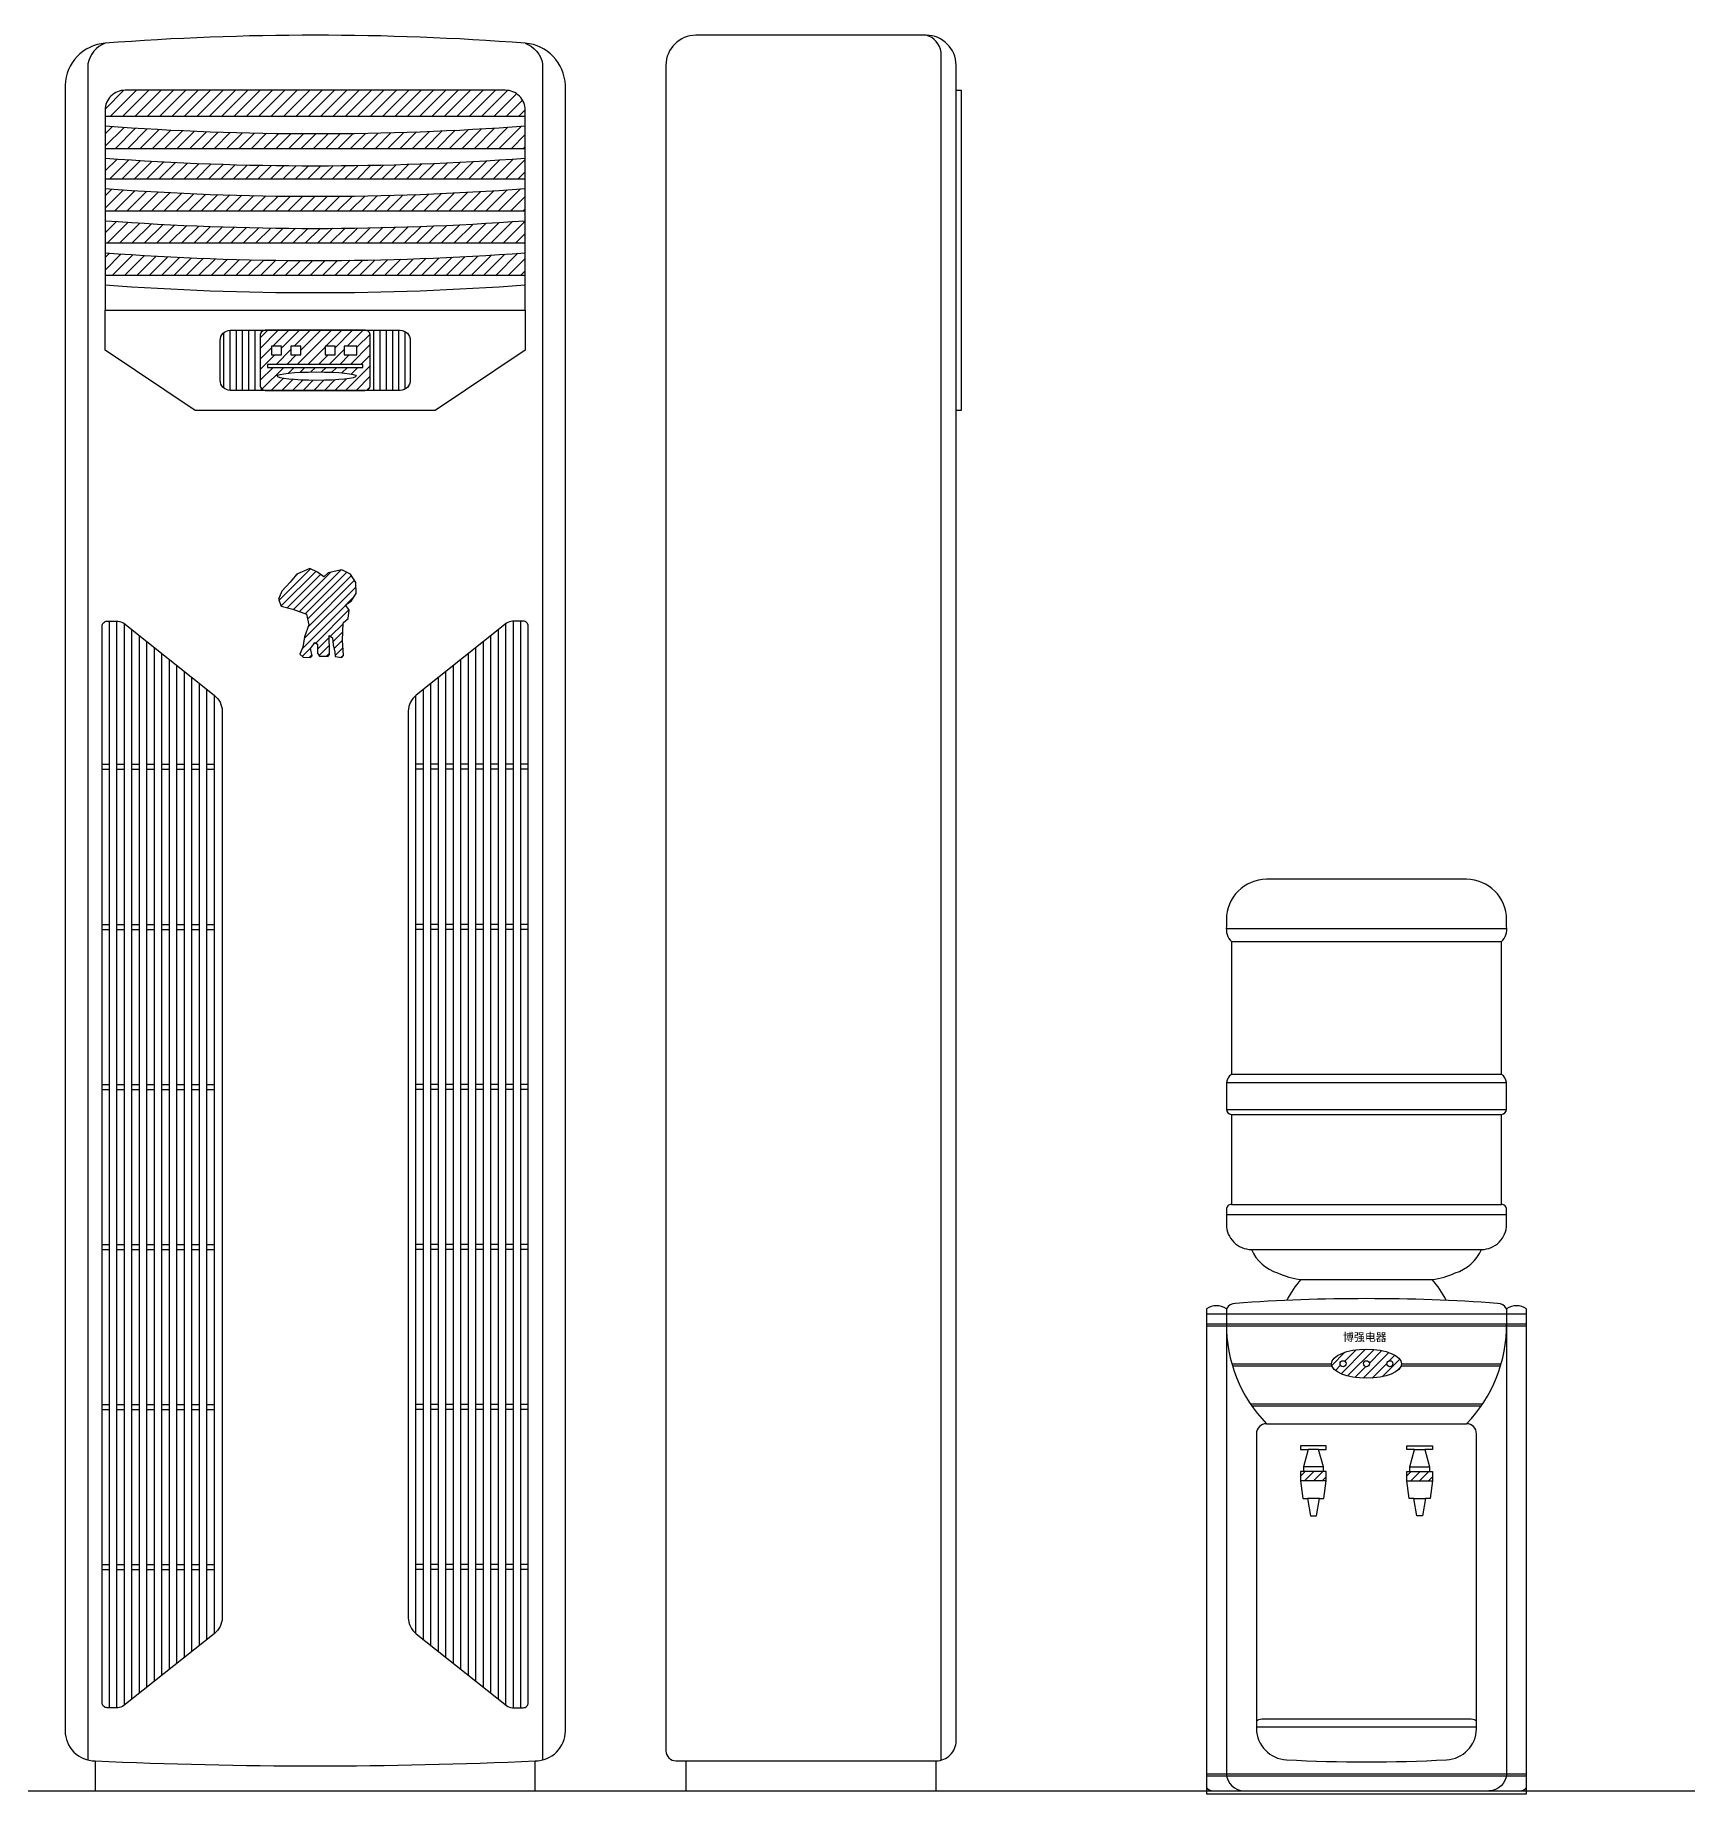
# Model space of a CAD drawing. Header units: inches. Extents: x 11.8 to 54.3, y 10.8 to 35.6.
# Drawn here: x 44.484 to 46.136, y 16.495 to 18.253 of the extents above; entities that cross this region are included whole.
import ezdxf

# ---------------------------------------------------------------- set-up
doc = ezdxf.new("R2010")
doc.units = ezdxf.units.IN
doc.header["$MEASUREMENT"] = 0
for name, color, linetype in [('02', 2, 'Continuous'), ('1', 1, 'Continuous'), ('8', 8, 'Continuous')]:
    doc.layers.add(name, color=color, linetype=linetype)
doc.styles.add('STYLE5', font='dutchi.ttf')
pattern_1 = [(45, (-3.107443, 20.2911606), (-0.0044194174, 0.0044194174), [])]

msp = doc.modelspace()

# ---------------------------------------------------------------- hatches: boundary and pattern name
at = {"layer": '8'}
h = msp.add_hatch(dxfattribs=at)
h.set_pattern_fill('ANSI31,_O', color=256, scale=0.07)
h.set_pattern_definition([(45, (-3.754988, 21.978721), (-0.0061871843, 0.0061871843), [])])
h.paths.add_polyline_path([(44.9742, 18.1723), (44.9742, 18.1783, 0.414214), (44.9542, 18.1983), (44.5742, 18.1983, 0.414214), (44.5542, 18.1783), (44.5542, 18.1723)])
h.paths.add_polyline_path([(44.9742, 18.1402), (44.9742, 18.1625, -0.036568), (44.5542, 18.1625), (44.5542, 18.1402)])
h.paths.add_polyline_path([(44.5542, 18.1304), (44.5542, 18.1098), (44.9742, 18.1098), (44.9742, 18.1304, -0.036568)])
h.paths.add_polyline_path([(44.5542, 18.1), (44.5542, 18.0777), (44.9742, 18.0777), (44.9742, 18.1, -0.036568)])
h.paths.add_polyline_path([(44.5542, 18.0679), (44.5542, 18.0456), (44.9742, 18.0456), (44.9742, 18.0679, -0.036568)])
h.paths.add_polyline_path([(44.9742, 18.0134), (44.9742, 18.0358, -0.036568), (44.5542, 18.0358), (44.5542, 18.0134)])
h = msp.add_hatch(dxfattribs=at)
h.set_pattern_fill('ANSI31', color=256, scale=0.05, angle=45, style=0)
h.set_pattern_definition([(90, (0.610409, 21.976811), (-0.00625, 1e-18), [])])
h.paths.add_polyline_path([(44.8192, 17.9033, -0.414214), (44.8142, 17.8983), (44.8492, 17.8983, 0.414214), (44.8592, 17.9083), (44.8592, 17.9483, 0.414214), (44.8492, 17.9583), (44.8142, 17.9583, -0.414214), (44.8192, 17.9533)])
h.paths.add_polyline_path([(44.7092, 17.9533, -0.414214), (44.7142, 17.9583), (44.6792, 17.9583, 0.414214), (44.6692, 17.9483), (44.6692, 17.9083, 0.414214), (44.6792, 17.8983), (44.7142, 17.8983, -0.414214), (44.7092, 17.9033)])
h = msp.add_hatch(dxfattribs=at)
h.set_pattern_fill('ANSI31', color=256, scale=0.06, style=0)
h.set_pattern_definition([(45, (-3.754988, 21.978721), (-0.0053033009, 0.0053033009), [])])
h.paths.add_polyline_path([(44.8192, 17.9533, 0.414214), (44.8142, 17.9583), (44.7142, 17.9583, 0.414214), (44.7092, 17.9533), (44.7092, 17.9033, 0.414214), (44.7142, 17.8983), (44.8142, 17.8983, 0.414214), (44.8192, 17.9033)])
h.paths.add_polyline_path([(44.774, 17.9423), (44.784, 17.9423), (44.784, 17.9338), (44.774, 17.9338)], flags=16)
h.paths.add_polyline_path([(44.7498, 17.9423), (44.7498, 17.9338), (44.7398, 17.9338), (44.7398, 17.9423)], flags=16)
h.paths.add_polyline_path([(44.8119, 17.9243), (44.8119, 17.9213), (44.7165, 17.9213), (44.7165, 17.9243)], flags=16)
h.paths.add_polyline_path([(44.793, 17.9423), (44.8058, 17.9423), (44.8058, 17.9338), (44.793, 17.9338)], flags=16)
edge = h.paths.add_edge_path(flags=16)
edge.add_ellipse((44.7656, 17.9125), major_axis=(-0.0395, 0), ratio=0.106278, start_angle=0, end_angle=360)
h.paths.add_polyline_path([(44.7305, 17.9423), (44.7305, 17.9338), (44.7205, 17.9338), (44.7205, 17.9423)], flags=16)
h = msp.add_hatch(dxfattribs=at)
h.set_pattern_fill('ANSI31', color=256, scale=0.045, style=0)
h.set_pattern_definition([(45, (-3.754988, 21.978721), (-0.00397747564, 0.00397747564), [])])
h.paths.add_polyline_path([(44.7944, 17.684), (44.8001, 17.6876), (44.8052, 17.6952), (44.8049, 17.7063), (44.7995, 17.7147), (44.7908, 17.7189), (44.777, 17.7159), (44.7727, 17.712), (44.7664, 17.7165), (44.7589, 17.7201), (44.7457, 17.7144), (44.739, 17.7066), (44.7309, 17.6976), (44.7276, 17.6897), (44.7303, 17.6825), (44.7417, 17.6795), (44.7556, 17.6744), (44.7577, 17.6639), (44.7535, 17.6519), (44.7517, 17.6416), (44.7487, 17.6347), (44.7523, 17.6317), (44.7595, 17.6314), (44.761, 17.6329), (44.7595, 17.6404), (44.7625, 17.6443), (44.7637, 17.6464), (44.7664, 17.6446), (44.7664, 17.6356), (44.7685, 17.6326), (44.7773, 17.6326), (44.7785, 17.6341), (44.7785, 17.6401), (44.7782, 17.6498), (44.7782, 17.6534), (44.7815, 17.6508), (44.7821, 17.644), (44.7839, 17.6365), (44.7842, 17.6323), (44.7908, 17.6314), (44.7923, 17.6335), (44.7914, 17.6483), (44.792, 17.666), (44.7971, 17.6702), (44.798, 17.6786)])
h = msp.add_hatch(dxfattribs=at)
h.set_pattern_fill('ANSI31', color=256, scale=0.05, style=0)
h.set_pattern_definition(pattern_1)
edge = h.paths.add_edge_path()
edge.add_ellipse((45.815, 16.9253), major_axis=(-0.035, 0), ratio=0.41585, start_angle=0, end_angle=360)
h.paths.add_polyline_path([(45.8355, 16.9253, -1), (45.8414, 16.9253, -1)], flags=16)
h.paths.add_polyline_path([(45.8121, 16.9253, -1), (45.818, 16.9253, -1)], flags=16)
h.paths.add_polyline_path([(45.7887, 16.9253, -1), (45.7946, 16.9253, -1)], flags=16)
h = msp.add_hatch(dxfattribs=at)
h.set_pattern_fill('ANSI31', color=256, scale=0.05, style=0)
h.set_pattern_definition(pattern_1)
h.paths.add_polyline_path([(45.752, 16.8175), (45.7491, 16.8175), (45.7491, 16.8082), (45.7748, 16.8082), (45.7748, 16.8175), (45.7719, 16.8175)])
h = msp.add_hatch(dxfattribs=at)
h.set_pattern_fill('ANSI31', color=256, scale=0.05, style=0)
h.set_pattern_definition(pattern_1)
h.paths.add_polyline_path([(45.881, 16.8082), (45.881, 16.8175), (45.878, 16.8175), (45.8582, 16.8175), (45.8553, 16.8175), (45.8553, 16.8082)])

# ---------------------------------------------------------------- linework, layer by layer
at = {"layer": '02'}
for p, q in [((45.3748, 18.2533), (45.1448, 18.2533)), ((45.1148, 18.2233), (45.1148, 16.5383)), ((45.4048, 18.1983), (45.4048, 18.2233)), ((44.5542, 18.1723), (44.9742, 18.1723)), ((44.5542, 18.1402), (44.9742, 18.1402)), ((44.5542, 18.1098), (44.9742, 18.1098)), ((44.5542, 18.0777), (44.9742, 18.0777)), ((44.5542, 18.0456), (44.9742, 18.0456)), ((44.5542, 18.0134), (44.9742, 18.0134)), ((44.5585, 16.5814), (44.5585, 17.6675)), ((44.566, 16.5814), (44.566, 17.6675)), ((44.5735, 16.584), (44.5735, 17.6649)), ((44.581, 16.59), (44.581, 17.6589)), ((44.5885, 16.5959), (44.5885, 17.653)), ((44.9398, 16.5959), (44.9398, 17.653)), ((44.9473, 16.59), (44.9473, 17.6589)), ((44.9548, 16.584), (44.9548, 17.6649)), ((44.9623, 16.5814), (44.9623, 17.6675)), ((44.9698, 16.5814), (44.9698, 17.6675)), ((44.596, 16.6019), (44.596, 17.647)), ((44.6035, 16.6079), (44.6035, 17.641)), ((44.611, 16.6139), (44.611, 17.635)), ((44.9173, 16.6139), (44.9173, 17.635)), ((44.9248, 16.6079), (44.9248, 17.641)), ((44.9323, 16.6019), (44.9323, 17.647)), ((44.6185, 16.6198), (44.6185, 17.6291)), ((44.626, 16.6258), (44.626, 17.6231)), ((44.6335, 16.6318), (44.6335, 17.6171)), ((44.8948, 16.6318), (44.8948, 17.6171)), ((44.9023, 16.6258), (44.9023, 17.6231)), ((44.9098, 16.6198), (44.9098, 17.6291)), ((44.641, 16.6378), (44.641, 17.6111)), ((44.6485, 16.6437), (44.6485, 17.6052)), ((44.656, 16.6497), (44.656, 17.5992)), ((44.8723, 16.6497), (44.8723, 17.5992)), ((44.8798, 16.6437), (44.8798, 17.6052)), ((44.8873, 16.6378), (44.8873, 17.6111)), ((44.6635, 16.6557), (44.6635, 17.5932)), ((44.8648, 16.6557), (44.8648, 17.5932)), ((44.551, 17.5245), (44.5585, 17.5245)), ((44.551, 17.5195), (44.5585, 17.5195)), ((44.566, 17.5245), (44.5735, 17.5245)), ((44.566, 17.5195), (44.5735, 17.5195)), ((44.581, 17.5245), (44.5885, 17.5245)), ((44.581, 17.5195), (44.5885, 17.5195)), ((44.596, 17.5245), (44.6035, 17.5245)), ((44.596, 17.5195), (44.6035, 17.5195)), ((44.611, 17.5245), (44.6185, 17.5245)), ((44.611, 17.5195), (44.6185, 17.5195)), ((44.626, 17.5245), (44.6335, 17.5245)), ((44.626, 17.5195), (44.6335, 17.5195)), ((44.641, 17.5245), (44.6485, 17.5245)), ((44.641, 17.5195), (44.6485, 17.5195)), ((44.656, 17.5245), (44.6635, 17.5245)), ((44.656, 17.5195), (44.6635, 17.5195)), ((44.8723, 17.5245), (44.8648, 17.5245)), ((44.8723, 17.5195), (44.8648, 17.5195)), ((44.8873, 17.5245), (44.8798, 17.5245)), ((44.8873, 17.5195), (44.8798, 17.5195)), ((44.9023, 17.5245), (44.8948, 17.5245)), ((44.9023, 17.5195), (44.8948, 17.5195)), ((44.9173, 17.5245), (44.9098, 17.5245)), ((44.9173, 17.5195), (44.9098, 17.5195)), ((44.9323, 17.5245), (44.9248, 17.5245)), ((44.9323, 17.5195), (44.9248, 17.5195)), ((44.9473, 17.5245), (44.9398, 17.5245)), ((44.9473, 17.5195), (44.9398, 17.5195)), ((44.9623, 17.5245), (44.9548, 17.5245)), ((44.9623, 17.5195), (44.9548, 17.5195)), ((44.9773, 17.5245), (44.9698, 17.5245)), ((44.9773, 17.5195), (44.9698, 17.5195)), ((44.551, 17.3645), (44.5585, 17.3645)), ((44.551, 17.3595), (44.5585, 17.3595)), ((44.566, 17.3645), (44.5735, 17.3645)), ((44.566, 17.3595), (44.5735, 17.3595)), ((44.581, 17.3645), (44.5885, 17.3645)), ((44.581, 17.3595), (44.5885, 17.3595)), ((44.596, 17.3645), (44.6035, 17.3645)), ((44.596, 17.3595), (44.6035, 17.3595)), ((44.611, 17.3645), (44.6185, 17.3645)), ((44.611, 17.3595), (44.6185, 17.3595)), ((44.626, 17.3645), (44.6335, 17.3645)), ((44.626, 17.3595), (44.6335, 17.3595)), ((44.641, 17.3645), (44.6485, 17.3645)), ((44.641, 17.3595), (44.6485, 17.3595)), ((44.656, 17.3645), (44.6635, 17.3645)), ((44.656, 17.3595), (44.6635, 17.3595)), ((44.8723, 17.3645), (44.8648, 17.3645)), ((44.8723, 17.3595), (44.8648, 17.3595)), ((44.8873, 17.3645), (44.8798, 17.3645)), ((44.8873, 17.3595), (44.8798, 17.3595)), ((44.9023, 17.3645), (44.8948, 17.3645)), ((44.9023, 17.3595), (44.8948, 17.3595)), ((44.9173, 17.3645), (44.9098, 17.3645)), ((44.9173, 17.3595), (44.9098, 17.3595)), ((44.9323, 17.3645), (44.9248, 17.3645)), ((44.9323, 17.3595), (44.9248, 17.3595)), ((44.9473, 17.3645), (44.9398, 17.3645)), ((44.9473, 17.3595), (44.9398, 17.3595)), ((44.9623, 17.3645), (44.9548, 17.3645)), ((44.9623, 17.3595), (44.9548, 17.3595)), ((44.9773, 17.3645), (44.9698, 17.3645)), ((44.9773, 17.3595), (44.9698, 17.3595)), ((45.6749, 17.3604), (45.9553, 17.3604)), ((45.68, 17.3472), (45.95, 17.3472)), ((45.95, 17.2145), (45.68, 17.2145)), ((44.551, 17.2045), (44.5585, 17.2045)), ((44.551, 17.1995), (44.5585, 17.1995)), ((44.566, 17.2045), (44.5735, 17.2045)), ((44.566, 17.1995), (44.5735, 17.1995)), ((44.581, 17.2045), (44.5885, 17.2045)), ((44.581, 17.1995), (44.5885, 17.1995)), ((44.596, 17.2045), (44.6035, 17.2045)), ((44.596, 17.1995), (44.6035, 17.1995)), ((44.611, 17.2045), (44.6185, 17.2045)), ((44.611, 17.1995), (44.6185, 17.1995)), ((44.626, 17.2045), (44.6335, 17.2045)), ((44.626, 17.1995), (44.6335, 17.1995)), ((44.641, 17.2045), (44.6485, 17.2045)), ((44.641, 17.1995), (44.6485, 17.1995)), ((44.656, 17.2045), (44.6635, 17.2045)), ((44.656, 17.1995), (44.6635, 17.1995)), ((44.8723, 17.2045), (44.8648, 17.2045)), ((44.8723, 17.1995), (44.8648, 17.1995)), ((44.8873, 17.2045), (44.8798, 17.2045)), ((44.8873, 17.1995), (44.8798, 17.1995)), ((44.9023, 17.2045), (44.8948, 17.2045)), ((44.9023, 17.1995), (44.8948, 17.1995)), ((44.9173, 17.2045), (44.9098, 17.2045)), ((44.9173, 17.1995), (44.9098, 17.1995)), ((44.9323, 17.2045), (44.9248, 17.2045)), ((44.9323, 17.1995), (44.9248, 17.1995)), ((44.9473, 17.2045), (44.9398, 17.2045)), ((44.9473, 17.1995), (44.9398, 17.1995)), ((44.9623, 17.2045), (44.9548, 17.2045)), ((44.9623, 17.1995), (44.9548, 17.1995)), ((44.9773, 17.2045), (44.9698, 17.2045)), ((44.9773, 17.1995), (44.9698, 17.1995)), ((45.675, 17.2065), (45.955, 17.2065)), ((45.675, 17.1795), (45.955, 17.1795)), ((45.68, 17.1745), (45.95, 17.1745)), ((45.675, 17.0745), (45.955, 17.0745)), ((45.68, 17.0845), (45.95, 17.0845)), ((44.551, 17.0445), (44.5585, 17.0445)), ((44.551, 17.0395), (44.5585, 17.0395)), ((44.566, 17.0445), (44.5735, 17.0445)), ((44.566, 17.0395), (44.5735, 17.0395)), ((44.581, 17.0445), (44.5885, 17.0445)), ((44.581, 17.0395), (44.5885, 17.0395)), ((44.596, 17.0445), (44.6035, 17.0445)), ((44.596, 17.0395), (44.6035, 17.0395)), ((44.611, 17.0445), (44.6185, 17.0445)), ((44.611, 17.0395), (44.6185, 17.0395)), ((44.626, 17.0445), (44.6335, 17.0445)), ((44.626, 17.0395), (44.6335, 17.0395)), ((44.641, 17.0445), (44.6485, 17.0445)), ((44.641, 17.0395), (44.6485, 17.0395)), ((44.656, 17.0445), (44.6635, 17.0445)), ((44.656, 17.0395), (44.6635, 17.0395)), ((44.8723, 17.0445), (44.8648, 17.0445)), ((44.8723, 17.0395), (44.8648, 17.0395)), ((44.8873, 17.0445), (44.8798, 17.0445)), ((44.8873, 17.0395), (44.8798, 17.0395)), ((44.9023, 17.0445), (44.8948, 17.0445)), ((44.9023, 17.0395), (44.8948, 17.0395)), ((44.9173, 17.0445), (44.9098, 17.0445)), ((44.9173, 17.0395), (44.9098, 17.0395)), ((44.9323, 17.0445), (44.9248, 17.0445)), ((44.9323, 17.0395), (44.9248, 17.0395)), ((44.9473, 17.0445), (44.9398, 17.0445)), ((44.9473, 17.0395), (44.9398, 17.0395)), ((44.9623, 17.0445), (44.9548, 17.0445)), ((44.9623, 17.0395), (44.9548, 17.0395)), ((44.9773, 17.0445), (44.9698, 17.0445)), ((44.9773, 17.0395), (44.9698, 17.0395)), ((45.7, 17.0395), (45.93, 17.0395)), ((45.655, 16.9753), (45.975, 16.9753)), ((45.655, 16.9653), (45.975, 16.9653)), ((45.655, 16.9633), (45.975, 16.9633)), ((45.6804, 16.9253), (45.78, 16.9253)), ((45.681, 16.9233), (45.7804, 16.9233)), ((45.8497, 16.9233), (45.9491, 16.9233)), ((45.85, 16.9253), (45.9497, 16.9253)), ((44.551, 16.8845), (44.5585, 16.8845)), ((44.551, 16.8795), (44.5585, 16.8795)), ((44.566, 16.8845), (44.5735, 16.8845)), ((44.566, 16.8795), (44.5735, 16.8795)), ((44.581, 16.8845), (44.5885, 16.8845)), ((44.581, 16.8795), (44.5885, 16.8795)), ((44.596, 16.8845), (44.6035, 16.8845)), ((44.596, 16.8795), (44.6035, 16.8795)), ((44.611, 16.8845), (44.6185, 16.8845)), ((44.611, 16.8795), (44.6185, 16.8795)), ((44.626, 16.8845), (44.6335, 16.8845)), ((44.626, 16.8795), (44.6335, 16.8795)), ((44.641, 16.8845), (44.6485, 16.8845)), ((44.641, 16.8795), (44.6485, 16.8795)), ((44.656, 16.8845), (44.6635, 16.8845)), ((44.656, 16.8795), (44.6635, 16.8795)), ((44.8723, 16.8845), (44.8648, 16.8845)), ((44.8723, 16.8795), (44.8648, 16.8795)), ((44.8873, 16.8845), (44.8798, 16.8845)), ((44.8873, 16.8795), (44.8798, 16.8795)), ((44.9023, 16.8845), (44.8948, 16.8845)), ((44.9023, 16.8795), (44.8948, 16.8795)), ((44.9173, 16.8845), (44.9098, 16.8845)), ((44.9173, 16.8795), (44.9098, 16.8795)), ((44.9323, 16.8845), (44.9248, 16.8845)), ((44.9323, 16.8795), (44.9248, 16.8795)), ((44.9473, 16.8845), (44.9398, 16.8845)), ((44.9473, 16.8795), (44.9398, 16.8795)), ((44.9623, 16.8845), (44.9548, 16.8845)), ((44.9623, 16.8795), (44.9548, 16.8795)), ((44.9773, 16.8845), (44.9698, 16.8845)), ((44.9773, 16.8795), (44.9698, 16.8795)), ((45.6989, 16.8853), (45.9312, 16.8853)), ((45.7003, 16.8833), (45.9298, 16.8833)), ((45.715, 16.8653), (45.915, 16.8653)), ((45.7672, 16.8397), (45.7567, 16.8397)), ((45.8629, 16.8397), (45.8734, 16.8397)), ((45.7748, 16.8082), (45.7491, 16.8082)), ((45.7719, 16.8222), (45.752, 16.8222)), ((45.7719, 16.8175), (45.752, 16.8175)), ((45.8553, 16.8082), (45.881, 16.8082)), ((45.8582, 16.8222), (45.878, 16.8222)), ((45.8582, 16.8175), (45.878, 16.8175)), ((45.7679, 16.7907), (45.756, 16.7907)), ((45.8622, 16.7907), (45.8741, 16.7907)), ((44.551, 16.7245), (44.5585, 16.7245)), ((44.551, 16.7195), (44.5585, 16.7195)), ((44.566, 16.7245), (44.5735, 16.7245)), ((44.566, 16.7195), (44.5735, 16.7195)), ((44.581, 16.7245), (44.5885, 16.7245)), ((44.581, 16.7195), (44.5885, 16.7195)), ((44.596, 16.7245), (44.6035, 16.7245)), ((44.596, 16.7195), (44.6035, 16.7195)), ((44.611, 16.7245), (44.6185, 16.7245)), ((44.611, 16.7195), (44.6185, 16.7195)), ((44.626, 16.7245), (44.6335, 16.7245)), ((44.626, 16.7195), (44.6335, 16.7195)), ((44.641, 16.7245), (44.6485, 16.7245)), ((44.641, 16.7195), (44.6485, 16.7195)), ((44.656, 16.7245), (44.6635, 16.7245)), ((44.656, 16.7195), (44.6635, 16.7195)), ((44.8723, 16.7245), (44.8648, 16.7245)), ((44.8723, 16.7195), (44.8648, 16.7195)), ((44.8873, 16.7245), (44.8798, 16.7245)), ((44.8873, 16.7195), (44.8798, 16.7195)), ((44.9023, 16.7245), (44.8948, 16.7245)), ((44.9023, 16.7195), (44.8948, 16.7195)), ((44.9173, 16.7245), (44.9098, 16.7245)), ((44.9173, 16.7195), (44.9098, 16.7195)), ((44.9323, 16.7245), (44.9248, 16.7245)), ((44.9323, 16.7195), (44.9248, 16.7195)), ((44.9473, 16.7245), (44.9398, 16.7245)), ((44.9473, 16.7195), (44.9398, 16.7195)), ((44.9623, 16.7245), (44.9548, 16.7245)), ((44.9623, 16.7195), (44.9548, 16.7195)), ((44.9773, 16.7245), (44.9698, 16.7245)), ((44.9773, 16.7195), (44.9698, 16.7195)), ((45.705, 16.5623), (45.925, 16.5623)), ((45.1248, 16.5283), (45.3848, 16.5283)), ((45.655, 16.5153), (45.975, 16.5153)), ((45.655, 16.5133), (45.975, 16.5133))]:
    msp.add_line(p, q, dxfattribs=at)
for points in [[(44.5142, 16.5583, 0.414214), (44.5442, 16.5283, 0.022727), (44.9842, 16.5283, 0.414214), (45.0142, 16.5583), (45.0142, 18.2033, 0.380165), (44.9742, 18.2453, 0.038094), (44.5542, 18.2453, 0.380165), (44.5142, 18.2033)], [(44.9742, 17.9783), (44.9742, 18.1783, 0.414214), (44.9542, 18.1983), (44.5742, 18.1983, 0.414214), (44.5542, 18.1783), (44.5542, 17.9783)], [(44.6692, 17.9083), (44.6692, 17.9483, -0.414214), (44.6792, 17.9583), (44.8492, 17.9583, -0.414214), (44.8592, 17.9483), (44.8592, 17.9083, -0.414214), (44.8492, 17.8983), (44.6792, 17.8983, -0.414214)], [(44.7142, 17.8983), (44.8142, 17.8983, 0.414214), (44.8192, 17.9033), (44.8192, 17.9533, 0.414214), (44.8142, 17.9583), (44.7142, 17.9583, 0.414214), (44.7092, 17.9533), (44.7092, 17.9033, 0.414214)], [(44.5512, 17.6625, -0.414214), (44.5562, 17.6675), (44.5668, 17.6675, -0.163071), (44.5729, 17.6654), (44.6632, 17.5935, -0.235252), (44.6712, 17.5775), (44.6712, 16.6714, -0.235252), (44.6632, 16.6554), (44.5729, 16.5835, -0.163071), (44.5668, 16.5814), (44.5562, 16.5814, -0.414214), (44.5512, 16.5864)], [(44.9772, 17.6625, 0.414214), (44.9722, 17.6675), (44.9615, 17.6675, 0.163071), (44.9555, 17.6654), (44.8651, 17.5935, 0.235252), (44.8572, 17.5775), (44.8572, 16.6714, 0.235252), (44.8651, 16.6554), (44.9555, 16.5835, 0.163071), (44.9615, 16.5814), (44.9722, 16.5814, 0.414214), (44.9772, 16.5864)], [(45.68, 17.3472), (45.68, 17.2145, 0.206806), (45.675, 17.2065), (45.675, 17.1795, 0.370911), (45.68, 17.1745), (45.68, 17.0845, 0.414214), (45.675, 17.0795), (45.675, 17.0645, 0.414214), (45.7, 17.0395, 0.215512), (45.7262, 17.016, 0.069848), (45.7493, 17.0095), (45.8808, 17.0095, 0.069848), (45.9038, 17.016, 0.215512), (45.93, 17.0395, 0.414214), (45.955, 17.0645), (45.955, 17.0795, 0.414214), (45.95, 17.0845), (45.95, 17.1745, 0.370911), (45.955, 17.1795), (45.955, 17.2065, 0.206806), (45.95, 17.2145), (45.95, 17.3472, 0.253758), (45.955, 17.3624), (45.955, 17.3695, 0.414214), (45.915, 17.4095), (45.715, 17.4095, 0.414214), (45.675, 17.3695), (45.675, 17.3624, 0.230226)]]:
    msp.add_lwpolyline(points, format="xyb", close=True, dxfattribs=at)
for points in [[(45.3898, 16.529), (45.3898, 18.2362, 0.304666), (45.3748, 18.2533)], [(44.5542, 18.2453, 0.256913), (44.5369, 18.2247), (44.5369, 16.5292)], [(44.9742, 18.2453, -0.256913), (44.9915, 18.2247), (44.9915, 16.5292)], [(45.1348, 16.5283), (45.1348, 16.4983), (45.3848, 16.4983), (45.3848, 16.5283, 0.414214), (45.4048, 16.5483), (45.4048, 17.8783), (45.4048, 18.1983), (45.4098, 18.1983), (45.4098, 17.8783), (45.4048, 17.8783)], [(45.675, 16.9803, 0.288669), (45.655, 16.9803), (45.655, 16.4953), (45.975, 16.4953), (45.975, 16.9803, 0.288669), (45.955, 16.9803)], [(45.955, 16.9803, 0.27842), (45.9461, 16.9856, 0.036055), (45.684, 16.9856, 0.274218), (45.675, 16.9803)], [(45.675, 16.9803), (45.675, 16.5153, 0.399259), (45.6927, 16.4983, 0.192717)], [(45.955, 16.9803), (45.955, 16.5153, -0.399259), (45.9374, 16.4983, -0.192717)], [(45.705, 16.8553), (45.705, 16.5603, 0.391227), (45.735, 16.5293, 0.024999), (45.895, 16.5293, 0.391227), (45.925, 16.5603), (45.925, 16.8553)], [(45.705, 16.5683, -0.158677), (45.7103, 16.5703), (45.9198, 16.5703, -0.158677), (45.925, 16.5683)], [(45.655, 16.5016, 0.221568), (45.6614, 16.4983), (45.9687, 16.4983, 0.221568), (45.975, 16.5016)]]:
    msp.add_lwpolyline(points, format="xyb", dxfattribs=at)
for points in [[(44.9742, 17.9783), (44.9742, 17.9383), (44.8842, 17.8783), (44.6442, 17.8783), (44.5542, 17.9383), (44.5542, 17.9783)], [(44.7923, 17.6335), (44.7914, 17.6483), (44.792, 17.666), (44.7971, 17.6702), (44.798, 17.6786), (44.7944, 17.684), (44.8001, 17.6876), (44.8052, 17.6952), (44.8049, 17.7063), (44.7995, 17.7147), (44.7908, 17.7189), (44.777, 17.7159), (44.7727, 17.712), (44.7664, 17.7165), (44.7589, 17.7201), (44.7457, 17.7144), (44.739, 17.7066), (44.7309, 17.6976), (44.7276, 17.6897), (44.7303, 17.6825), (44.7417, 17.6795), (44.7556, 17.6744), (44.7577, 17.6639), (44.7535, 17.6519), (44.7517, 17.6416), (44.7487, 17.6347), (44.7523, 17.6317), (44.7595, 17.6314), (44.761, 17.6329), (44.7595, 17.6404), (44.7625, 17.6443), (44.7637, 17.6464), (44.7664, 17.6446), (44.7664, 17.6356), (44.7685, 17.6326), (44.7773, 17.6326), (44.7785, 17.6341), (44.7785, 17.6401), (44.7782, 17.6498), (44.7782, 17.6534), (44.7815, 17.6508), (44.7821, 17.644), (44.7839, 17.6365), (44.7842, 17.6323), (44.7908, 17.6314), (44.7923, 17.6335)], [(44.5442, 16.5283), (44.5442, 16.4983), (44.9842, 16.4983), (44.9842, 16.5283)]]:
    msp.add_lwpolyline(points, dxfattribs=at)
for points in [[(44.7205, 17.9338), (44.7305, 17.9338), (44.7305, 17.9423), (44.7205, 17.9423)], [(44.7398, 17.9338), (44.7498, 17.9338), (44.7498, 17.9423), (44.7398, 17.9423)], [(44.774, 17.9338), (44.784, 17.9338), (44.784, 17.9423), (44.774, 17.9423)], [(44.793, 17.9338), (44.8058, 17.9338), (44.8058, 17.9423), (44.793, 17.9423)], [(44.7165, 17.9213), (44.8119, 17.9213), (44.8119, 17.9243), (44.7165, 17.9243)], [(45.7748, 16.8432), (45.7491, 16.8432), (45.7491, 16.8397), (45.7567, 16.8397), (45.752, 16.8222), (45.752, 16.8175), (45.7491, 16.8175), (45.7491, 16.8082), (45.7515, 16.7907), (45.756, 16.7907), (45.759, 16.7732), (45.7649, 16.7732), (45.7679, 16.7907), (45.7724, 16.7907), (45.7748, 16.8082), (45.7748, 16.8175), (45.7719, 16.8175), (45.7719, 16.8222), (45.7672, 16.8397), (45.7748, 16.8397)], [(45.8553, 16.8432), (45.881, 16.8432), (45.881, 16.8397), (45.8734, 16.8397), (45.878, 16.8222), (45.878, 16.8175), (45.881, 16.8175), (45.881, 16.8082), (45.8786, 16.7907), (45.8741, 16.7907), (45.871, 16.7732), (45.8652, 16.7732), (45.8622, 16.7907), (45.8577, 16.7907), (45.8553, 16.8082), (45.8553, 16.8175), (45.8582, 16.8175), (45.8582, 16.8222), (45.8629, 16.8397), (45.8553, 16.8397)]]:
    msp.add_lwpolyline(points, close=True, dxfattribs=at)
for centre in [(45.7916, 16.9253), (45.815, 16.9253), (45.8384, 16.9253)]:
    msp.add_circle(centre, 0.00298, dxfattribs=at)
for centre, radius, start, end in [((45.1448, 18.2233), 0.03, 90, 180), ((45.3748, 18.2233), 0.03, 0, 90), ((44.7642, 21.0301), 2.8752, 265.8115, 274.1885), ((44.7642, 20.998), 2.8752, 265.8115, 274.1885), ((44.7642, 20.9675), 2.8752, 265.8115, 274.1885), ((44.7642, 20.9354), 2.8752, 265.8115, 274.1885), ((44.7642, 20.9033), 2.8752, 265.8115, 274.1885), ((44.7642, 20.8712), 2.8752, 265.8115, 274.1885), ((45.8266, 16.9426), 0.1022, 139.1236, 153.2559), ((45.8035, 16.9426), 0.1022, 26.7441, 40.8764), ((45.8169, 16.9641), 0.1419, 179.4971, 224.1057), ((45.8132, 16.9641), 0.1419, 315.8943, 0.5029), ((45.715, 16.8553), 0.01, 90, 180), ((45.915, 16.8553), 0.01, 0, 90), ((45.1248, 16.5383), 0.01, 180, 270)]:
    msp.add_arc(centre, radius, start, end, dxfattribs=at)
for centre, major_axis, ratio in [((44.7656, 17.9125), (-0.0395, 0), 0.106278), ((45.815, 16.9253), (-0.035, 0), 0.41585)]:
    msp.add_ellipse(centre, major_axis=major_axis, ratio=ratio, dxfattribs=at)
at = {"layer": '1'}
msp.add_line((33.6152, 16.4983), (53.9414, 16.4983), dxfattribs=at)

# ---------------------------------------------------------------- texts
at = {"layer": '02', "style": 'STYLE5'}
msp.add_text('博强电器', height=0.008, dxfattribs=at).set_placement((45.7915, 16.9479))

doc.saveas('drawing.dxf')
